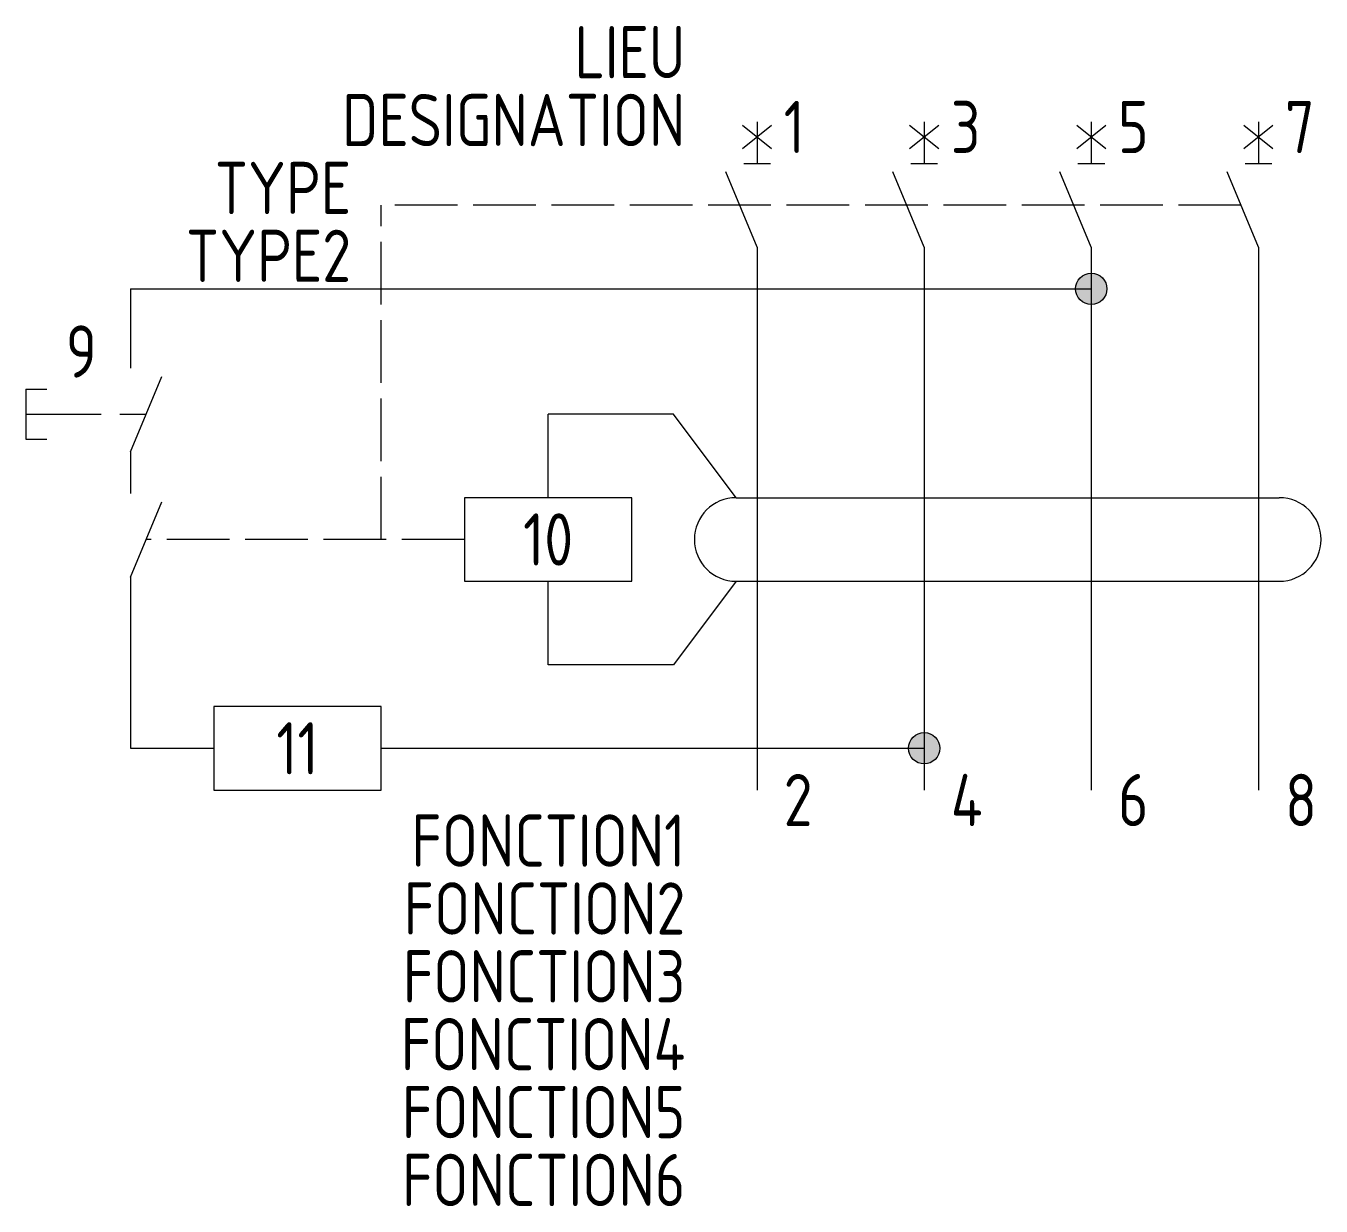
# Model space of a CAD drawing. Header units: millimetres. Extents: x -35 to 27, y -51.9 to 4.6.
import ezdxf
from ezdxf.enums import TextEntityAlignment as Align

# ---------------------------------------------------------------- set-up
doc = ezdxf.new("R2010")
doc.units = ezdxf.units.MM
doc.linetypes.add('ACAD_ISO02W100', pattern=[15, 12, -3])
for name, color, linetype in [('ELEC_FIL', 3, 'Continuous'), ('SYMB_FIL', 3, 'Continuous'), ('SYMB_FIL_FIN', 1, 'Continuous'), ('SYMB_LIAISON', 1, 'ACAD_ISO02W100'), ('SYMB_TXT_CONTACT', 2, 'Continuous'), ('SYMB_TXT_NOM', 3, 'Continuous')]:
    doc.layers.add(name, color=color, linetype=linetype)
doc.styles.add('NET2_5', font='isocp.shx', dxfattribs={"width": 0.9, "height": 2.5})

msp = doc.modelspace()

# ---------------------------------------------------------------- hatches: boundary and pattern name
at = {"layer": 'SYMB_FIL'}
for points in [[(15.25, -8, 1), (16.75, -8, 1)], [(7.25, -30, 1), (8.75, -30, 1)]]:
    msp.add_hatch(color=256, dxfattribs=at).paths.add_polyline_path(points)

# ---------------------------------------------------------------- linework, layer by layer
at = {"layer": 'ELEC_FIL'}
for p, q in [((-30, -8), (16, -8)), ((-10, -18), (-10, -14)), ((-4, -14), (-10, -14)), ((-1, -18), (-4, -14)), ((-10, -26), (-10, -22)), ((-1, -22), (-4, -26)), ((-4, -26), (-10, -26)), ((-30, -30), (-26, -30)), ((-18, -30), (8, -30))]:
    msp.add_line(p, q, dxfattribs=at)
for points in [[(-6, -18), (-14, -18), (-14, -22), (-6, -22)], [(-18, -28), (-26, -28), (-26, -32), (-18, -32)]]:
    msp.add_lwpolyline(points, close=True, dxfattribs=at)
at = {"layer": 'SYMB_FIL'}
for p, q in [((0, 0), (0, -2)), ((8, 0), (8, -2)), ((16, 0), (16, -2)), ((24, 0), (24, -2)), ((-0.695, -0.163), (0.695, -1.276)), ((-0.695, -1.276), (0.695, -0.163)), ((7.305, -0.163), (8.695, -1.276)), ((7.305, -1.276), (8.695, -0.163)), ((15.305, -0.163), (16.695, -1.276)), ((15.305, -1.276), (16.695, -0.163)), ((23.305, -0.163), (24.695, -1.276)), ((23.305, -1.276), (24.695, -0.163)), ((0, -6), (-1.5, -2.4)), ((-0.64, -2), (0.64, -2)), ((8, -6), (6.5, -2.4)), ((7.36, -2), (8.64, -2)), ((16, -6), (14.5, -2.4)), ((15.36, -2), (16.64, -2)), ((24, -6), (22.5, -2.4)), ((23.36, -2), (24.64, -2)), ((0, -6), (0, -32)), ((8, -6), (8, -32)), ((16, -6), (16, -32)), ((24, -6), (24, -32)), ((-30, -8), (-30, -11.8)), ((-30, -15.8), (-28.5, -12.2)), ((-35, -12.8), (-35, -15.2)), ((-35, -12.8), (-34, -12.8)), ((-35, -15.2), (-34, -15.2)), ((-30, -15.8), (-30, -17.8)), ((-30, -21.8), (-28.5, -18.2)), ((-30, -21.8), (-30, -30))]:
    msp.add_line(p, q, dxfattribs=at)
for centre in [(16, -8), (8, -30)]:
    msp.add_circle(centre, 0.75, dxfattribs=at)
at = {"layer": 'SYMB_FIL_FIN'}
for p, q in [((-1, -18), (25, -18)), ((-1, -22), (25, -22))]:
    msp.add_line(p, q, dxfattribs=at)
for centre, start, end in [((-1, -20), 90, 270), ((25, -20), 270, 90)]:
    msp.add_arc(centre, 2, start, end, dxfattribs=at)
at = {"layer": 'SYMB_LIAISON', "ltscale": 0.25}
for p, q in [((23.167, -4), (-18, -4)), ((-18, -20), (-18, -4)), ((-14, -20), (-29.25, -20))]:
    msp.add_line(p, q, dxfattribs=at)
at = {"layer": 'SYMB_LIAISON', "ltscale": 0.3}
msp.add_line((-35, -14), (-29.25, -14), dxfattribs=at)

# ---------------------------------------------------------------- texts
at = {"layer": 'SYMB_TXT_CONTACT', "style": 'NET2_5', "width": 0.9, "flags": 8}
for tag, p, s in [('1', (1.275, -1.5), '1'), ('3', (9.275, -1.5), '3'), ('5', (17.275, -1.5), '5'), ('7', (25.275, -1.5), '7'), ('2', (1.275, -33.727), '2'), ('4', (9.275, -33.727), '4'), ('6', (17.275, -33.727), '6'), ('8', (25.275, -33.727), '8')]:
    msp.add_attdef(tag, p, s, height=2.5, dxfattribs=at)
msp.add_attdef('9', text='T', height=2.5, dxfattribs=at).set_placement((-31.601, -11), align=Align.MIDDLE_RIGHT)
for tag, text, p in [('10', 'Id', (-10, -20)), ('11', 'R1', (-22, -30))]:
    msp.add_attdef(tag, text=text, height=2.5, dxfattribs=at).set_placement(p, align=Align.MIDDLE_CENTER)
at = {"layer": 'SYMB_TXT_NOM', "style": 'NET2_5', "width": 0.9, "flags": 8}
for tag, text, p in [('LIEU', '', (-3.435, 2.081)), ('DESIGNATION', 'Q?', (-3.435, -1.169)), ('TYPE', '?A', (-19.435, -4.419)), ('TYPE2', 'Δ=300mA', (-19.435, -7.669)), ('FONCTION1', '', (-3.435, -35.669)), ('FONCTION2', '', (-3.435, -38.919)), ('FONCTION3', '', (-3.435, -42.169)), ('FONCTION4', '', (-3.435, -45.419)), ('FONCTION5', '', (-3.435, -48.669)), ('FONCTION6', '', (-3.435, -51.919))]:
    msp.add_attdef(tag, text=text, height=2.5, dxfattribs=at).set_placement(p, align=Align.RIGHT)

doc.saveas('drawing.dxf')
